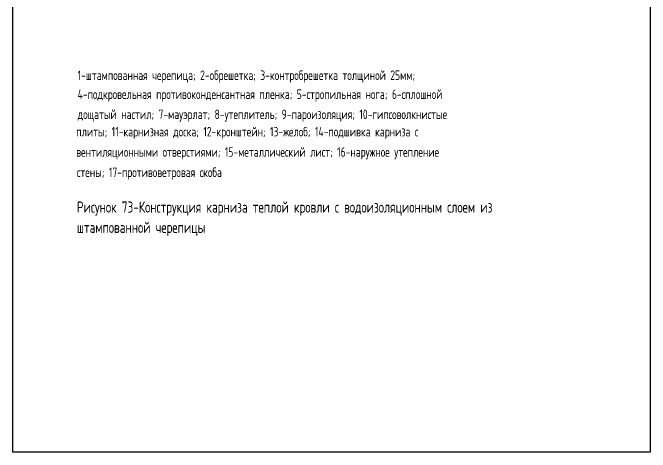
# Model space of a CAD drawing. Header units: millimetres. Extents: x -229914 to 856942, y -268655 to 87212.
# Drawn here: x 160140 to 180140, y -61744 to -47966 of the extents above; entities that cross this region are included whole.
import ezdxf

# ---------------------------------------------------------------- set-up
doc = ezdxf.new("R2010")
doc.units = ezdxf.units.MM
doc.layers.add('$DIZAIN', color=7, linetype='Continuous')
doc.styles.add('ПРОМКАД', font='simplex.shx', dxfattribs={"width": 0.7})

msp = doc.modelspace()

# ---------------------------------------------------------------- linework, layer by layer
at = {"layer": '$DIZAIN'}
msp.add_lwpolyline([(160139.62376, -34187.84481), (180139.62376, -34187.84481), (180139.62376, -61743.9251), (160139.62376, -61743.9251)], close=True, dxfattribs=at)

# ---------------------------------------------------------------- texts
at = {"layer": '$DIZAIN', "style": 'ПРОМКАД', "width": 0.7}
for s, p in [('1-штампованная черепица; 2-обрешетка; 3-контробрешетка толщиной 25мм;', (162174.29832, -50074.59919)), ('4-подкровельная противоконденсантная пленка; 5-стропильная нога; 6-сплошной', (162174.29832, -50669.59919)), ('дощатый настил; 7-мауэрлат; 8-утеплитель; 9-пароизоляция; 10-гипсоволкнистые', (162174.29832, -51299.66711)), ('плиты; 11-карнизная доска; 12-кронштейн; 13-желоб; 14-подшивка карниза с', (162129.35594, -51844.23047)), ('вентиляционными отверстиями; 15-металлический лист; 16-наружное утепление', (162129.35594, -52480.77451)), ('стены; 17-противоветровая скоба', (162152.13807, -53117.31854))]:
    msp.add_text(s, height=300, dxfattribs=at).set_placement(p)
at = {"style": 'ПРОМКАД', "width": 0.7}
for s, p in [('Рисунок 73-Конструкция карниза теплой кровли с водоизоляционным слоем из', (162152.13807, -54232.00303)), ('штампованной черепицы', (162152.13807, -54868.54707))]:
    msp.add_text(s, height=350, dxfattribs=at).set_placement(p)

doc.saveas('drawing.dxf')
